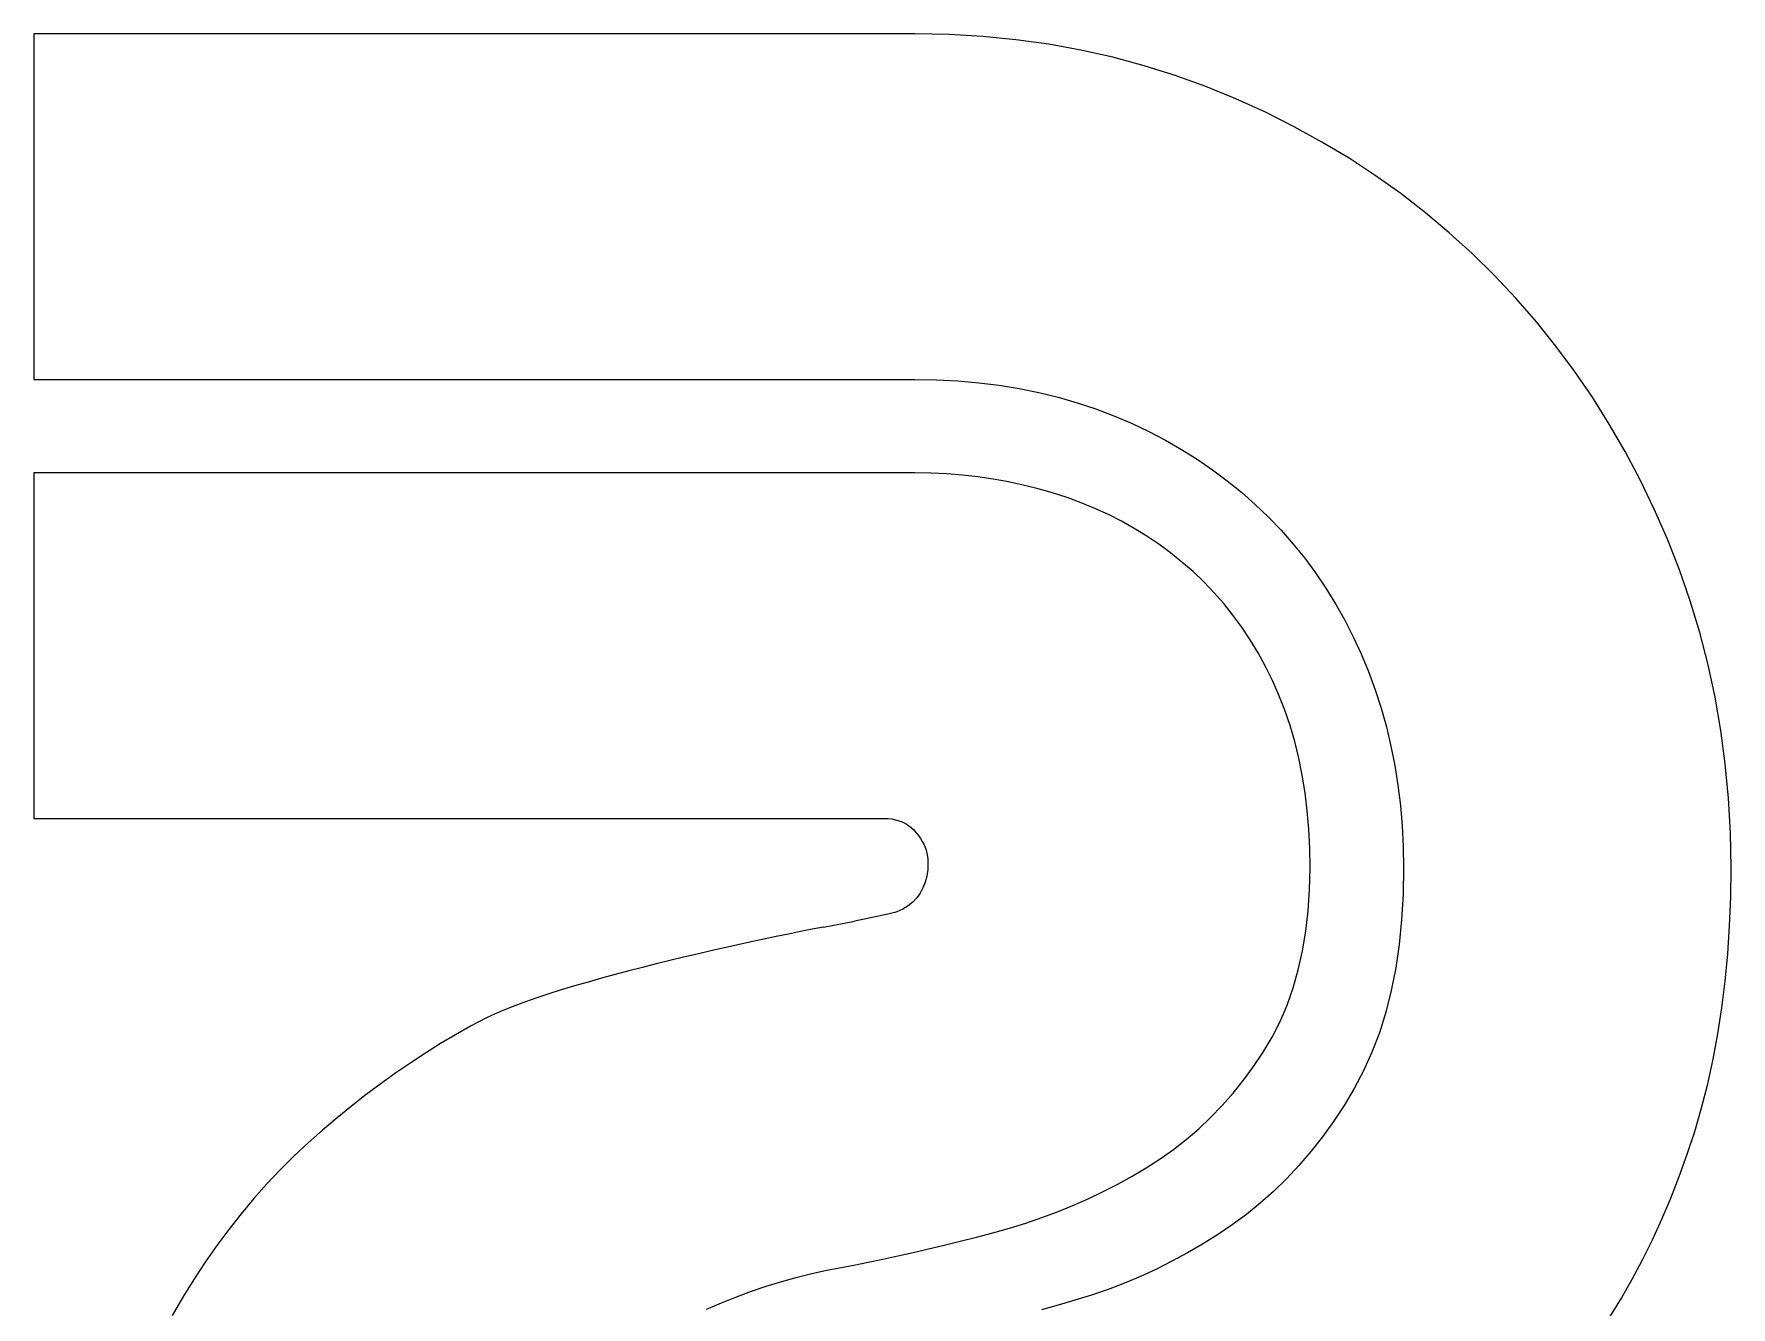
# Model space of a CAD drawing. Extents: x -28 to 1088, y -1245 to 28.
# Drawn here: x 109 to 173.1, y -1005.2 to -957.1 of the extents above; entities that cross this region are included whole.
import ezdxf

# ---------------------------------------------------------------- set-up
doc = ezdxf.new("R2010")
doc.units = 0
doc.header["$MEASUREMENT"] = 0
doc.layers.get('0').update_dxf_attribs({"linetype": 'CONTINUOUS'})

msp = doc.modelspace()

# ---------------------------------------------------------------- linework, layer by layer
at = {"color": 7, "ltscale": 0.326155}
for p, q in [((109.014526, -957.133063), (109.014526, -970.17927)), ((109.014526, -973.710568), (109.014526, -986.756775))]:
    msp.add_line(p, q, dxfattribs=at)
at = {"color": 7}
for p, q in [((142.267622, -957.133063), (109.014526, -957.133063)), ((109.014526, -970.17927), (142.267622, -970.17927)), ((142.267622, -973.710568), (109.014526, -973.710568)), ((109.014526, -986.756775), (141.090523, -986.756775))]:
    msp.add_line(p, q, dxfattribs=at)
at = {"color": 7, "ltscale": 0.032168}
msp.add_line((143.554104, -957.157591), (142.267622, -957.133063), dxfattribs=at)
at = {"color": 7, "ltscale": 0.031798}
msp.add_line((144.8239, -957.231157), (143.554104, -957.157591), dxfattribs=at)
at = {"color": 7, "ltscale": 0.031478}
msp.add_line((146.077019, -957.353771), (144.8239, -957.231157), dxfattribs=at)
at = {"color": 7, "ltscale": 0.031208}
msp.add_line((147.313462, -957.525432), (146.077019, -957.353771), dxfattribs=at)
at = {"color": 7, "ltscale": 0.03099}
msp.add_line((148.533239, -957.746141), (147.313462, -957.525432), dxfattribs=at)
at = {"color": 7, "ltscale": 0.030824}
msp.add_line((149.73633, -958.015897), (148.533239, -957.746141), dxfattribs=at)
at = {"color": 7, "ltscale": 0.030713}
msp.add_line((150.922753, -958.334691), (149.73633, -958.015897), dxfattribs=at)
at = {"color": 7, "ltscale": 0.030655}
msp.add_line((152.092491, -958.702541), (150.922753, -958.334691), dxfattribs=at)
at = {"color": 7, "ltscale": 0.030653}
msp.add_line((153.245563, -959.11942), (152.092491, -958.702541), dxfattribs=at)
at = {"color": 7, "ltscale": 0.030705}
msp.add_line((154.381958, -959.585356), (153.245563, -959.11942), dxfattribs=at)
at = {"color": 7, "ltscale": 0.030584}
msp.add_line((155.494806, -960.093469), (154.381958, -959.585356), dxfattribs=at)
at = {"color": 7, "ltscale": 0.03028}
msp.add_line((156.577245, -960.636907), (155.494806, -960.093469), dxfattribs=at)
at = {"color": 7, "ltscale": 0.030018}
msp.add_line((157.629277, -961.215641), (156.577245, -960.636907), dxfattribs=at)
at = {"color": 7, "ltscale": 0.029799}
msp.add_line((158.650911, -961.829701), (157.629277, -961.215641), dxfattribs=at)
at = {"color": 7, "ltscale": 0.029625}
msp.add_line((159.642126, -962.479067), (158.650911, -961.829701), dxfattribs=at)
at = {"color": 7, "ltscale": 0.029495}
msp.add_line((160.602925, -963.163739), (159.642126, -962.479067), dxfattribs=at)
at = {"color": 7, "ltscale": 0.029412}
msp.add_line((161.533334, -963.883746), (160.602925, -963.163739), dxfattribs=at)
at = {"color": 7, "ltscale": 0.029373}
msp.add_line((162.433325, -964.639049), (161.533334, -963.883746), dxfattribs=at)
at = {"color": 7, "ltscale": 0.029382}
msp.add_line((163.302919, -965.429668), (162.433325, -964.639049), dxfattribs=at)
at = {"color": 7, "ltscale": 0.029436}
msp.add_line((164.142075, -966.255602), (163.302919, -965.429668), dxfattribs=at)
at = {"color": 7, "ltscale": 0.029458}
msp.add_line((164.948889, -967.114389), (164.142075, -966.255602), dxfattribs=at)
at = {"color": 7, "ltscale": 0.029447}
msp.add_line((165.72135, -968.003593), (164.948889, -967.114389), dxfattribs=at)
at = {"color": 7, "ltscale": 0.02948}
msp.add_line((166.459495, -968.923206), (165.72135, -968.003593), dxfattribs=at)
at = {"color": 7, "ltscale": 0.029558}
msp.add_line((167.163297, -969.873226), (166.459495, -968.923206), dxfattribs=at)
at = {"color": 7, "ltscale": 0.020418}
msp.add_line((142.267622, -970.17927), (143.084242, -970.193002), dxfattribs=at)
at = {"color": 7, "ltscale": 0.020074}
msp.add_line((143.084242, -970.193002), (143.886139, -970.234197), dxfattribs=at)
at = {"color": 7, "ltscale": 0.019754}
msp.add_line((143.886139, -970.234197), (144.673322, -970.302865), dxfattribs=at)
at = {"color": 7, "ltscale": 0.019461}
msp.add_line((144.673322, -970.302865), (145.445802, -970.398997), dxfattribs=at)
at = {"color": 7, "ltscale": 0.019194}
msp.add_line((145.445802, -970.398997), (146.203549, -970.522592), dxfattribs=at)
at = {"color": 7, "ltscale": 0.02968}
msp.add_line((167.832784, -970.853655), (167.163297, -969.873226), dxfattribs=at)
at = {"color": 7, "ltscale": 0.018956}
msp.add_line((146.203549, -970.522592), (146.946603, -970.673651), dxfattribs=at)
at = {"color": 7, "ltscale": 0.018747}
msp.add_line((146.946603, -970.673651), (147.674933, -970.852173), dxfattribs=at)
at = {"color": 7, "ltscale": 0.018569}
msp.add_line((147.674933, -970.852173), (148.388551, -971.058168), dxfattribs=at)
at = {"color": 7, "ltscale": 0.029845}
msp.add_line((168.467928, -971.864482), (167.832784, -970.853655), dxfattribs=at)
at = {"color": 7, "ltscale": 0.018422}
msp.add_line((148.388551, -971.058168), (149.087455, -971.291627), dxfattribs=at)
at = {"color": 7, "ltscale": 0.018306}
msp.add_line((149.087455, -971.291627), (149.771645, -971.552559), dxfattribs=at)
at = {"color": 7, "ltscale": 0.01815}
msp.add_line((149.771645, -971.552559), (150.43916, -971.838), dxfattribs=at)
at = {"color": 7, "ltscale": 0.017946}
msp.add_line((150.43916, -971.838), (151.088025, -972.145025), dxfattribs=at)
at = {"color": 7, "ltscale": 0.017769}
msp.add_line((151.088025, -972.145025), (151.71827, -972.473634), dxfattribs=at)
at = {"color": 7, "ltscale": 0.030054}
msp.add_line((169.068746, -972.905727), (168.467928, -971.864482), dxfattribs=at)
at = {"color": 7, "ltscale": 0.017619}
msp.add_line((151.71827, -972.473634), (152.329886, -972.823817), dxfattribs=at)
at = {"color": 7, "ltscale": 0.017497}
msp.add_line((152.329886, -972.823817), (152.922843, -973.195585), dxfattribs=at)
at = {"color": 7, "ltscale": 0.030304}
msp.add_line((169.635221, -973.97738), (169.068746, -972.905727), dxfattribs=at)
at = {"color": 7, "ltscale": 0.017403}
msp.add_line((152.922843, -973.195585), (153.49717, -973.588936), dxfattribs=at)
at = {"color": 7, "ltscale": 0.017338}
msp.add_line((153.49717, -973.588936), (154.052858, -974.003861), dxfattribs=at)
at = {"color": 7, "ltscale": 0.01512}
msp.add_line((142.872357, -973.719893), (142.267622, -973.710568), dxfattribs=at)
at = {"color": 7, "ltscale": 0.014963}
msp.add_line((143.470232, -973.747847), (142.872357, -973.719893), dxfattribs=at)
at = {"color": 7, "ltscale": 0.014821}
msp.add_line((144.061235, -973.79444), (143.470232, -973.747847), dxfattribs=at)
at = {"color": 7, "ltscale": 0.014694}
msp.add_line((144.645368, -973.859664), (144.061235, -973.79444), dxfattribs=at)
at = {"color": 7, "ltscale": 0.014583}
msp.add_line((145.22264, -973.943536), (144.645368, -973.859664), dxfattribs=at)
at = {"color": 7, "ltscale": 0.014488}
msp.add_line((145.793041, -974.046038), (145.22264, -973.943536), dxfattribs=at)
at = {"color": 7, "ltscale": 0.01441}
msp.add_line((146.356581, -974.167189), (145.793041, -974.046038), dxfattribs=at)
at = {"color": 7, "ltscale": 0.014349}
msp.add_line((146.91325, -974.30696), (146.356581, -974.167189), dxfattribs=at)
at = {"color": 7, "ltscale": 0.017302}
msp.add_line((154.052858, -974.003861), (154.589906, -974.440371), dxfattribs=at)
at = {"color": 7, "ltscale": 0.030595}
msp.add_line((170.167362, -975.07944), (169.635221, -973.97738), dxfattribs=at)
at = {"color": 7, "ltscale": 0.014304}
msp.add_line((147.463049, -974.46539), (146.91325, -974.30696), dxfattribs=at)
at = {"color": 7, "ltscale": 0.014277}
msp.add_line((148.005996, -974.64244), (147.463049, -974.46539), dxfattribs=at)
at = {"color": 7, "ltscale": 0.014198}
msp.add_line((148.539118, -974.838139), (148.005996, -974.64244), dxfattribs=at)
at = {"color": 7, "ltscale": 0.01407}
msp.add_line((149.0595, -975.052468), (148.539118, -974.838139), dxfattribs=at)
at = {"color": 7, "ltscale": 0.017295}
msp.add_line((154.589906, -974.440371), (155.108325, -974.898455), dxfattribs=at)
at = {"color": 7, "ltscale": 0.017318}
msp.add_line((155.108325, -974.898455), (155.608095, -975.378132), dxfattribs=at)
at = {"color": 7, "ltscale": 0.013963}
msp.add_line((149.567122, -975.285436), (149.0595, -975.052468), dxfattribs=at)
at = {"color": 7, "ltscale": 0.013879}
msp.add_line((150.061994, -975.537043), (149.567122, -975.285436), dxfattribs=at)
at = {"color": 7, "ltscale": 0.013817}
msp.add_line((150.544115, -975.80728), (150.061994, -975.537043), dxfattribs=at)
at = {"color": 7, "ltscale": 0.017309}
msp.add_line((155.608095, -975.378132), (156.087281, -975.877902), dxfattribs=at)
at = {"color": 7, "ltscale": 0.030926}
msp.add_line((170.665179, -976.211909), (170.167362, -975.07944), dxfattribs=at)
at = {"color": 7, "ltscale": 0.013779}
msp.add_line((151.013487, -976.096156), (150.544115, -975.80728), dxfattribs=at)
at = {"color": 7, "ltscale": 0.013763}
msp.add_line((151.470108, -976.403682), (151.013487, -976.096156), dxfattribs=at)
at = {"color": 7, "ltscale": 0.017271}
msp.add_line((156.087281, -975.877902), (156.543893, -976.39632), dxfattribs=at)
at = {"color": 7, "ltscale": 0.01377}
msp.add_line((151.91396, -976.729837), (151.470108, -976.403682), dxfattribs=at)
at = {"color": 7, "ltscale": 0.013801}
msp.add_line((152.34508, -977.074622), (151.91396, -976.729837), dxfattribs=at)
at = {"color": 7, "ltscale": 0.017263}
msp.add_line((156.543893, -976.39632), (156.977948, -976.933369), dxfattribs=at)
at = {"color": 7, "ltscale": 0.031096}
msp.add_line((171.121809, -977.368907), (170.665179, -976.211909), dxfattribs=at)
at = {"color": 7, "ltscale": 0.013854}
msp.add_line((152.763441, -977.438056), (152.34508, -977.074622), dxfattribs=at)
at = {"color": 7, "ltscale": 0.013886}
msp.add_line((153.166608, -977.82012), (152.763441, -977.438056), dxfattribs=at)
at = {"color": 7, "ltscale": 0.017287}
msp.add_line((156.977948, -976.933369), (157.389448, -977.489066), dxfattribs=at)
at = {"color": 7, "ltscale": 0.031115}
msp.add_line((171.530345, -978.544534), (171.121809, -977.368907), dxfattribs=at)
at = {"color": 7, "ltscale": 0.013901}
msp.add_line((153.552097, -978.220823), (153.166608, -977.82012), dxfattribs=at)
at = {"color": 7, "ltscale": 0.017341}
msp.add_line((157.389448, -977.489066), (157.778383, -978.063394), dxfattribs=at)
at = {"color": 7, "ltscale": 0.017425}
msp.add_line((157.778383, -978.063394), (158.144751, -978.656351), dxfattribs=at)
at = {"color": 7, "ltscale": 0.013945}
msp.add_line((153.919948, -978.640165), (153.552097, -978.220823), dxfattribs=at)
at = {"color": 7, "ltscale": 0.014019}
msp.add_line((154.270131, -979.078147), (153.919948, -978.640165), dxfattribs=at)
at = {"color": 7, "ltscale": 0.01754}
msp.add_line((158.144751, -978.656351), (158.488555, -979.267956), dxfattribs=at)
at = {"color": 7, "ltscale": 0.031187}
msp.add_line((171.890844, -979.73879), (171.530345, -978.544534), dxfattribs=at)
at = {"color": 7, "ltscale": 0.014122}
msp.add_line((154.602666, -979.534768), (154.270131, -979.078147), dxfattribs=at)
at = {"color": 7, "ltscale": 0.017685}
msp.add_line((158.488555, -979.267956), (158.809812, -979.898202), dxfattribs=at)
at = {"color": 7, "ltscale": 0.014252}
msp.add_line((154.917534, -980.010019), (154.602666, -979.534768), dxfattribs=at)
at = {"color": 7, "ltscale": 0.014411}
msp.add_line((155.214753, -980.503919), (154.917534, -980.010019), dxfattribs=at)
at = {"color": 7, "ltscale": 0.017858}
msp.add_line((158.809812, -979.898202), (159.108504, -980.547067), dxfattribs=at)
at = {"color": 7, "ltscale": 0.031313}
msp.add_line((172.203268, -980.951706), (171.890844, -979.73879), dxfattribs=at)
at = {"color": 7, "ltscale": 0.014595}
msp.add_line((155.494315, -981.016438), (155.214753, -980.503919), dxfattribs=at)
at = {"color": 7, "ltscale": 0.01806}
msp.add_line((159.108504, -980.547067), (159.38464, -981.214591), dxfattribs=at)
at = {"color": 7, "ltscale": 0.014806}
msp.add_line((155.756218, -981.547607), (155.494315, -981.016438), dxfattribs=at)
at = {"color": 7, "ltscale": 0.018202}
msp.add_line((159.38464, -981.214591), (159.636237, -981.8978), dxfattribs=at)
at = {"color": 7, "ltscale": 0.03149}
msp.add_line((172.467616, -982.183241), (172.203268, -980.951706), dxfattribs=at)
at = {"color": 7, "ltscale": 0.01504}
msp.add_line((156.000464, -982.097416), (155.756218, -981.547607), dxfattribs=at)
at = {"color": 7, "ltscale": 0.018286}
msp.add_line((159.636237, -981.8978), (159.861363, -982.59375), dxfattribs=at)
at = {"color": 7, "ltscale": 0.015271}
msp.add_line((156.224108, -982.665854), (156.000464, -982.097416), dxfattribs=at)
at = {"color": 7, "ltscale": 0.031719}
msp.add_line((172.683917, -983.433426), (172.467616, -982.183241), dxfattribs=at)
at = {"color": 7, "ltscale": 0.015506}
msp.add_line((156.424224, -983.252931), (156.224108, -982.665854), dxfattribs=at)
at = {"color": 7, "ltscale": 0.018401}
msp.add_line((159.861363, -982.59375), (160.059997, -983.302469), dxfattribs=at)
at = {"color": 7, "ltscale": 0.015773}
msp.add_line((156.600792, -983.858648), (156.424224, -983.252931), dxfattribs=at)
at = {"color": 7, "ltscale": 0.016071}
msp.add_line((156.753814, -984.483004), (156.600792, -983.858648), dxfattribs=at)
at = {"color": 7, "ltscale": 0.018543}
msp.add_line((160.059997, -983.302469), (160.232148, -984.023939), dxfattribs=at)
at = {"color": 7, "ltscale": 0.031998}
msp.add_line((172.852133, -984.70224), (172.683917, -983.433426), dxfattribs=at)
at = {"color": 7, "ltscale": 0.016398}
msp.add_line((156.883299, -985.126), (156.753814, -984.483004), dxfattribs=at)
at = {"color": 7, "ltscale": 0.018713}
msp.add_line((160.232148, -984.023939), (160.377818, -984.758158), dxfattribs=at)
at = {"color": 7, "ltscale": 0.016751}
msp.add_line((156.989236, -985.787625), (156.883299, -985.126), dxfattribs=at)
at = {"color": 7, "ltscale": 0.01891}
msp.add_line((160.377818, -984.758158), (160.496987, -985.505119), dxfattribs=at)
at = {"color": 7, "ltscale": 0.032326}
msp.add_line((172.972293, -985.989694), (172.852133, -984.70224), dxfattribs=at)
at = {"color": 7, "ltscale": 0.017131}
msp.add_line((157.071626, -986.467889), (156.989236, -985.787625), dxfattribs=at)
at = {"color": 7, "ltscale": 0.019134}
msp.add_line((160.496987, -985.505119), (160.589693, -986.264848), dxfattribs=at)
at = {"color": 7, "ltscale": 0.019382}
msp.add_line((160.589693, -986.264848), (160.655908, -987.037309), dxfattribs=at)
at = {"color": 7, "ltscale": 0.032702}
msp.add_line((173.044406, -987.295787), (172.972293, -985.989694), dxfattribs=at)
at = {"color": 7, "ltscale": 0.00384}
msp.add_line((141.090523, -986.756775), (141.244035, -986.762164), dxfattribs=at)
at = {"color": 7, "ltscale": 0.003689}
msp.add_line((141.244035, -986.762164), (141.390687, -986.778359), dxfattribs=at)
at = {"color": 7, "ltscale": 0.003559}
msp.add_line((141.390687, -986.778359), (141.530458, -986.805322), dxfattribs=at)
at = {"color": 7, "ltscale": 0.003455}
msp.add_line((141.530458, -986.805322), (141.663378, -986.843092), dxfattribs=at)
at = {"color": 7, "ltscale": 0.003377}
msp.add_line((141.663378, -986.843092), (141.789427, -986.891649), dxfattribs=at)
at = {"color": 7, "ltscale": 0.003328}
msp.add_line((141.789427, -986.891649), (141.908605, -986.950992), dxfattribs=at)
at = {"color": 7, "ltscale": 0.00331}
msp.add_line((141.908605, -986.950992), (142.020922, -987.021123), dxfattribs=at)
at = {"color": 7, "ltscale": 0.003323}
msp.add_line((142.020922, -987.021123), (142.126379, -987.102051), dxfattribs=at)
at = {"color": 7, "ltscale": 0.017534}
msp.add_line((157.130489, -987.166793), (157.071626, -986.467889), dxfattribs=at)
at = {"color": 7, "ltscale": 0.019656}
msp.add_line((160.655908, -987.037309), (160.695631, -987.822539), dxfattribs=at)
at = {"color": 7, "ltscale": 0.003366}
msp.add_line((142.126379, -987.102051), (142.224955, -987.193776), dxfattribs=at)
at = {"color": 7, "ltscale": 0.003439}
msp.add_line((142.224955, -987.193776), (142.31667, -987.296278), dxfattribs=at)
at = {"color": 7, "ltscale": 0.003426}
msp.add_line((142.31667, -987.296278), (142.400542, -987.404669), dxfattribs=at)
at = {"color": 7, "ltscale": 0.003316}
msp.add_line((142.400542, -987.404669), (142.475581, -987.514042), dxfattribs=at)
at = {"color": 7, "ltscale": 0.003217}
msp.add_line((142.475581, -987.514042), (142.541785, -987.624396), dxfattribs=at)
at = {"color": 7, "ltscale": 0.003131}
msp.add_line((142.541785, -987.624396), (142.599176, -987.735732), dxfattribs=at)
at = {"color": 7, "ltscale": 0.01796}
msp.add_line((157.165805, -987.884337), (157.130489, -987.166793), dxfattribs=at)
at = {"color": 7, "ltscale": 0.033124}
msp.add_line((173.068434, -988.62051), (173.044406, -987.295787), dxfattribs=at)
at = {"color": 7, "ltscale": 0.003059}
msp.add_line((142.599176, -987.735732), (142.647732, -987.848049), dxfattribs=at)
at = {"color": 7, "ltscale": 0.003001}
msp.add_line((142.647732, -987.848049), (142.687465, -987.961338), dxfattribs=at)
at = {"color": 7, "ltscale": 0.00296}
msp.add_line((142.687465, -987.961338), (142.718354, -988.075619), dxfattribs=at)
at = {"color": 7, "ltscale": 0.002934}
msp.add_line((142.718354, -988.075619), (142.740429, -988.190871), dxfattribs=at)
at = {"color": 7, "ltscale": 0.002925}
msp.add_line((142.740429, -988.190871), (142.75366, -988.307105), dxfattribs=at)
at = {"color": 7, "ltscale": 0.002933}
msp.add_line((142.75366, -988.307105), (142.758087, -988.42433), dxfattribs=at)
at = {"color": 7, "ltscale": 0.018407}
msp.add_line((157.177564, -988.62051), (157.165805, -987.884337), dxfattribs=at)
at = {"color": 7, "ltscale": 0.019952}
msp.add_line((160.695631, -987.822539), (160.708862, -988.62051), dxfattribs=at)
at = {"color": 7, "ltscale": 0.005948}
msp.add_line((142.711002, -988.938332), (142.652149, -989.168846), dxfattribs=at)
at = {"color": 7, "ltscale": 0.006267}
msp.add_line((142.746318, -988.69016), (142.711002, -988.938332), dxfattribs=at)
at = {"color": 7, "ltscale": 0.006652}
msp.add_line((142.758087, -988.42433), (142.746318, -988.69016), dxfattribs=at)
at = {"color": 7, "ltscale": 0.020727}
msp.add_line((157.159916, -989.449389), (157.177564, -988.62051), dxfattribs=at)
at = {"color": 7, "ltscale": 0.025042}
msp.add_line((160.708862, -988.62051), (160.690232, -989.622032), dxfattribs=at)
at = {"color": 7, "ltscale": 0.027652}
msp.add_line((173.054693, -989.726497), (173.068434, -988.62051), dxfattribs=at)
at = {"color": 7, "ltscale": 0.005494}
msp.add_line((142.463812, -989.576901), (142.334327, -989.754451), dxfattribs=at)
at = {"color": 7, "ltscale": 0.005552}
msp.add_line((142.569749, -989.381712), (142.463812, -989.576901), dxfattribs=at)
at = {"color": 7, "ltscale": 0.005706}
msp.add_line((142.652149, -989.168846), (142.569749, -989.381712), dxfattribs=at)
at = {"color": 7, "ltscale": 0.02003}
msp.add_line((157.106942, -990.248841), (157.159916, -989.449389), dxfattribs=at)
at = {"color": 7, "ltscale": 0.024146}
msp.add_line((160.690232, -989.622032), (160.634324, -990.586265), dxfattribs=at)
at = {"color": 7, "ltscale": 0.006197}
msp.add_line((141.804631, -990.181155), (141.580987, -990.288064), dxfattribs=at)
at = {"color": 7, "ltscale": 0.005893}
msp.add_line((142.004737, -990.056568), (141.804631, -990.181155), dxfattribs=at)
at = {"color": 7, "ltscale": 0.005668}
msp.add_line((142.181306, -989.914343), (142.004737, -990.056568), dxfattribs=at)
at = {"color": 7, "ltscale": 0.005533}
msp.add_line((142.334327, -989.754451), (142.181306, -989.914343), dxfattribs=at)
at = {"color": 7, "ltscale": 0.019376}
msp.add_line((157.018662, -991.018848), (157.106942, -990.248841), dxfattribs=at)
at = {"color": 7, "ltscale": 0.027056}
msp.add_line((173.013498, -990.807965), (173.054693, -989.726497), dxfattribs=at)
at = {"color": 7, "ltscale": 0.01091}
msp.add_line((138.8094, -990.858975), (138.381233, -990.943329), dxfattribs=at)
at = {"color": 7, "ltscale": 0.029807}
msp.add_line((138.8094, -990.858975), (139.980119, -990.633359), dxfattribs=at)
at = {"color": 7, "ltscale": 0.008248}
msp.add_line((140.30382, -990.569598), (139.980119, -990.633359), dxfattribs=at)
at = {"color": 7, "ltscale": 0.007354}
msp.add_line((140.592216, -990.511717), (140.30382, -990.569598), dxfattribs=at)
at = {"color": 7, "ltscale": 0.006459}
msp.add_line((140.845295, -990.459735), (140.592216, -990.511717), dxfattribs=at)
at = {"color": 7, "ltscale": 0.005565}
msp.add_line((141.063059, -990.413632), (140.845295, -990.459735), dxfattribs=at)
at = {"color": 7, "ltscale": 0.004671}
msp.add_line((141.245517, -990.373418), (141.063059, -990.413632), dxfattribs=at)
at = {"color": 7, "ltscale": 0.003777}
msp.add_line((141.39265, -990.339074), (141.245517, -990.373418), dxfattribs=at)
at = {"color": 7, "ltscale": 0.002884}
msp.add_line((141.504467, -990.310629), (141.39265, -990.339074), dxfattribs=at)
at = {"color": 7, "ltscale": 0.001994}
msp.add_line((141.580987, -990.288064), (141.504467, -990.310629), dxfattribs=at)
at = {"color": 7, "ltscale": 0.023291}
msp.add_line((160.634324, -990.586265), (160.541127, -991.513239), dxfattribs=at)
at = {"color": 7, "ltscale": 0.026479}
msp.add_line((172.944839, -991.864904), (173.013498, -990.807965), dxfattribs=at)
at = {"color": 7, "ltscale": 0.012899}
msp.add_line((135.585617, -991.531869), (135.081912, -991.643695), dxfattribs=at)
at = {"color": 7, "ltscale": 0.012614}
msp.add_line((136.078526, -991.423978), (135.585617, -991.531869), dxfattribs=at)
at = {"color": 7, "ltscale": 0.01233}
msp.add_line((136.560647, -991.319984), (136.078526, -991.423978), dxfattribs=at)
at = {"color": 7, "ltscale": 0.012046}
msp.add_line((137.031982, -991.219936), (136.560647, -991.319984), dxfattribs=at)
at = {"color": 7, "ltscale": 0.011761}
msp.add_line((137.492519, -991.123823), (137.031982, -991.219936), dxfattribs=at)
at = {"color": 7, "ltscale": 0.011477}
msp.add_line((137.94226, -991.031608), (137.492519, -991.123823), dxfattribs=at)
at = {"color": 7, "ltscale": 0.011194}
msp.add_line((138.381233, -990.943329), (137.94226, -991.031608), dxfattribs=at)
at = {"color": 7, "ltscale": 0.018771}
msp.add_line((156.895058, -991.759457), (157.018662, -991.018848), dxfattribs=at)
at = {"color": 7, "ltscale": 0.02248}
msp.add_line((160.541127, -991.513239), (160.41068, -992.402934), dxfattribs=at)
at = {"color": 7, "ltscale": 0.013302}
msp.add_line((133.012182, -992.125817), (132.495727, -992.253838), dxfattribs=at)
at = {"color": 7, "ltscale": 0.013308}
msp.add_line((133.529619, -992.000759), (133.012182, -992.125817), dxfattribs=at)
at = {"color": 7, "ltscale": 0.013315}
msp.add_line((134.048038, -991.878626), (133.529619, -992.000759), dxfattribs=at)
at = {"color": 7, "ltscale": 0.013322}
msp.add_line((134.567429, -991.759457), (134.048038, -991.878626), dxfattribs=at)
at = {"color": 7, "ltscale": 0.013184}
msp.add_line((135.081912, -991.643695), (134.567429, -991.759457), dxfattribs=at)
at = {"color": 7, "ltscale": 0.018217}
msp.add_line((156.736156, -992.470621), (156.895058, -991.759457), dxfattribs=at)
at = {"color": 7, "ltscale": 0.025922}
msp.add_line((172.848698, -992.897315), (172.944839, -991.864904), dxfattribs=at)
at = {"color": 7, "ltscale": 0.013277}
msp.add_line((130.439719, -992.795304), (129.928181, -992.93802), dxfattribs=at)
at = {"color": 7, "ltscale": 0.013281}
msp.add_line((130.952258, -992.655523), (130.439719, -992.795304), dxfattribs=at)
at = {"color": 7, "ltscale": 0.013286}
msp.add_line((131.465769, -992.518668), (130.952258, -992.655523), dxfattribs=at)
at = {"color": 7, "ltscale": 0.01329}
msp.add_line((131.980252, -992.384776), (131.465769, -992.518668), dxfattribs=at)
at = {"color": 7, "ltscale": 0.013296}
msp.add_line((132.495727, -992.253838), (131.980252, -992.384776), dxfattribs=at)
at = {"color": 7, "ltscale": 0.017721}
msp.add_line((156.54193, -993.152348), (156.736156, -992.470621), dxfattribs=at)
at = {"color": 7, "ltscale": 0.021719}
msp.add_line((160.41068, -992.402934), (160.242926, -993.255351), dxfattribs=at)
at = {"color": 7, "ltscale": 0.011884}
msp.add_line((128.444537, -993.379918), (127.993315, -993.529523), dxfattribs=at)
at = {"color": 7, "ltscale": 0.012437}
msp.add_line((128.919297, -993.231322), (128.444537, -993.379918), dxfattribs=at)
at = {"color": 7, "ltscale": 0.012993}
msp.add_line((129.417605, -993.08368), (128.919297, -993.231322), dxfattribs=at)
at = {"color": 7, "ltscale": 0.013274}
msp.add_line((129.928181, -992.93802), (129.417605, -993.08368), dxfattribs=at)
at = {"color": 7, "ltscale": 0.017288}
msp.add_line((156.312397, -993.804668), (156.54193, -993.152348), dxfattribs=at)
at = {"color": 7, "ltscale": 0.021013}
msp.add_line((160.242926, -993.255351), (160.037931, -994.070488), dxfattribs=at)
at = {"color": 7, "ltscale": 0.025386}
msp.add_line((172.725103, -993.905207), (172.848698, -992.897315), dxfattribs=at)
at = {"color": 7, "ltscale": 0.009716}
msp.add_line((126.7809, -993.984172), (126.423855, -994.137684), dxfattribs=at)
at = {"color": 7, "ltscale": 0.010251}
msp.add_line((127.161501, -993.831641), (126.7809, -993.984172), dxfattribs=at)
at = {"color": 7, "ltscale": 0.010791}
msp.add_line((127.565639, -993.680082), (127.161501, -993.831641), dxfattribs=at)
at = {"color": 7, "ltscale": 0.011335}
msp.add_line((127.993315, -993.529523), (127.565639, -993.680082), dxfattribs=at)
at = {"color": 7, "ltscale": 0.016921}
msp.add_line((156.047549, -994.427542), (156.312397, -993.804668), dxfattribs=at)
at = {"color": 7, "ltscale": 0.020368}
msp.add_line((160.037931, -994.070488), (159.795639, -994.848367), dxfattribs=at)
at = {"color": 7, "ltscale": 0.024873}
msp.add_line((172.574053, -994.88858), (172.725103, -993.905207), dxfattribs=at)
at = {"color": 7, "ltscale": 0.016319}
msp.add_line((125.493937, -994.604111), (124.925989, -994.925859), dxfattribs=at)
at = {"color": 7, "ltscale": 0.008159}
msp.add_line((125.780369, -994.447664), (125.493937, -994.604111), dxfattribs=at)
at = {"color": 7, "ltscale": 0.008669}
msp.add_line((126.090339, -994.292188), (125.780369, -994.447664), dxfattribs=at)
at = {"color": 7, "ltscale": 0.009189}
msp.add_line((126.423855, -994.137684), (126.090339, -994.292188), dxfattribs=at)
at = {"color": 7, "ltscale": 0.016626}
msp.add_line((155.747385, -995.021009), (156.047549, -994.427542), dxfattribs=at)
at = {"color": 7, "ltscale": 0.016636}
msp.add_line((124.359996, -995.263283), (123.795965, -995.61641), dxfattribs=at)
at = {"color": 7, "ltscale": 0.016474}
msp.add_line((124.925989, -994.925859), (124.359996, -995.263283), dxfattribs=at)
at = {"color": 7, "ltscale": 0.016406}
msp.add_line((155.411915, -995.585021), (155.747385, -995.021009), dxfattribs=at)
at = {"color": 7, "ltscale": 0.01979}
msp.add_line((159.795639, -994.848367), (159.516077, -995.588957), dxfattribs=at)
at = {"color": 7, "ltscale": 0.024383}
msp.add_line((172.395522, -995.847415), (172.574053, -994.88858), dxfattribs=at)
at = {"color": 7, "ltscale": 0.016985}
msp.add_line((123.233897, -995.985252), (122.673802, -996.36977), dxfattribs=at)
at = {"color": 7, "ltscale": 0.016807}
msp.add_line((123.795965, -995.61641), (123.233897, -995.985252), dxfattribs=at)
at = {"color": 7, "ltscale": 0.016211}
msp.add_line((155.049963, -996.123051), (155.411915, -995.585021), dxfattribs=at)
at = {"color": 7, "ltscale": 0.019285}
msp.add_line((159.516077, -995.588957), (159.199247, -996.292277), dxfattribs=at)
at = {"color": 7, "ltscale": 0.023919}
msp.add_line((172.189517, -996.781741), (172.395522, -995.847415), dxfattribs=at)
at = {"color": 7, "ltscale": 0.01717}
msp.add_line((122.673802, -996.36977), (122.115651, -996.769982), dxfattribs=at)
at = {"color": 7, "ltscale": 0.015827}
msp.add_line((154.273076, -997.131443), (154.670353, -996.638525), dxfattribs=at)
at = {"color": 7, "ltscale": 0.016004}
msp.add_line((154.670353, -996.638525), (155.049963, -996.123051), dxfattribs=at)
at = {"color": 7, "ltscale": 0.018858}
msp.add_line((159.199247, -996.292277), (158.845128, -996.95831), dxfattribs=at)
at = {"color": 7, "ltscale": 0.017561}
msp.add_line((121.559482, -997.18588), (121.005266, -997.617481), dxfattribs=at)
at = {"color": 7, "ltscale": 0.017362}
msp.add_line((122.115651, -996.769982), (121.559482, -997.18588), dxfattribs=at)
at = {"color": 7, "ltscale": 0.01568}
msp.add_line((153.85815, -997.601806), (154.273076, -997.131443), dxfattribs=at)
at = {"color": 7, "ltscale": 0.018503}
msp.add_line((158.845128, -996.95831), (158.463555, -997.592481), dxfattribs=at)
at = {"color": 7, "ltscale": 0.023482}
msp.add_line((171.956068, -997.691558), (172.189517, -996.781741), dxfattribs=at)
at = {"color": 7, "ltscale": 0.017767}
msp.add_line((121.005266, -997.617481), (120.452994, -998.064788), dxfattribs=at)
at = {"color": 7, "ltscale": 0.015565}
msp.add_line((153.425567, -998.049584), (153.85815, -997.601806), dxfattribs=at)
at = {"color": 7, "ltscale": 0.018177}
msp.add_line((158.463555, -997.592481), (158.064324, -998.200142), dxfattribs=at)
at = {"color": 7, "ltscale": 0.023073}
msp.add_line((171.695145, -998.576826), (171.956068, -997.691558), dxfattribs=at)
at = {"color": 7, "ltscale": 0.01812}
msp.add_line((119.902705, -998.527779), (119.359767, -999.007937), dxfattribs=at)
at = {"color": 7, "ltscale": 0.017979}
msp.add_line((120.452994, -998.064788), (119.902705, -998.527779), dxfattribs=at)
at = {"color": 7, "ltscale": 0.015433}
msp.add_line((152.507417, -998.877481), (152.975316, -998.474815), dxfattribs=at)
at = {"color": 7, "ltscale": 0.015483}
msp.add_line((152.975316, -998.474815), (153.425567, -998.049584), dxfattribs=at)
at = {"color": 7, "ltscale": 0.017881}
msp.add_line((158.064324, -998.200142), (157.647435, -998.78134), dxfattribs=at)
at = {"color": 7, "ltscale": 0.022691}
msp.add_line((171.411658, -999.439039), (171.695145, -998.576826), dxfattribs=at)
at = {"color": 7, "ltscale": 0.018199}
msp.add_line((119.359767, -999.007937), (118.82958, -999.506735), dxfattribs=at)
at = {"color": 7, "ltscale": 0.015416}
msp.add_line((152.02186, -999.257591), (152.507417, -998.877481), dxfattribs=at)
at = {"color": 7, "ltscale": 0.017617}
msp.add_line((157.647435, -998.78134), (157.212879, -999.336056), dxfattribs=at)
at = {"color": 7, "ltscale": 0.018294}
msp.add_line((118.82958, -999.506735), (118.312143, -1000.024172), dxfattribs=at)
at = {"color": 7, "ltscale": 0.015482}
msp.add_line((150.997792, -999.950106), (151.518655, -999.615126), dxfattribs=at)
at = {"color": 7, "ltscale": 0.015432}
msp.add_line((151.518655, -999.615126), (152.02186, -999.257591), dxfattribs=at)
at = {"color": 7, "ltscale": 0.017184}
msp.add_line((156.760675, -999.86429), (156.290823, -1000.366013), dxfattribs=at)
at = {"color": 7, "ltscale": 0.017384}
msp.add_line((157.212879, -999.336056), (156.760675, -999.86429), dxfattribs=at)
at = {"color": 7, "ltscale": 0.022324}
msp.add_line((171.110522, -1000.279696), (171.411658, -999.439039), dxfattribs=at)
at = {"color": 7, "ltscale": 0.018406}
msp.add_line((118.312143, -1000.024172), (117.807465, -1000.56023), dxfattribs=at)
at = {"color": 7, "ltscale": 0.015542}
msp.add_line((149.918787, -1000.566129), (150.463188, -1000.265965), dxfattribs=at)
at = {"color": 7, "ltscale": 0.015524}
msp.add_line((150.463188, -1000.265965), (150.997792, -999.950106), dxfattribs=at)
at = {"color": 7, "ltscale": 0.017021}
msp.add_line((156.290823, -1000.366013), (155.803312, -1000.841273), dxfattribs=at)
at = {"color": 7, "ltscale": 0.021973}
msp.add_line((170.791709, -1001.09876), (171.110522, -1000.279696), dxfattribs=at)
at = {"color": 7, "ltscale": 0.01868}
msp.add_line((117.315538, -1001.114946), (116.836361, -1001.688291), dxfattribs=at)
at = {"color": 7, "ltscale": 0.018535}
msp.add_line((117.807465, -1000.56023), (117.315538, -1001.114946), dxfattribs=at)
at = {"color": 7, "ltscale": 0.015679}
msp.add_line((148.226695, -1001.372433), (148.800531, -1001.119353), dxfattribs=at)
at = {"color": 7, "ltscale": 0.01562}
msp.add_line((148.800531, -1001.119353), (149.364572, -1000.850598), dxfattribs=at)
at = {"color": 7, "ltscale": 0.015574}
msp.add_line((149.364572, -1000.850598), (149.918787, -1000.566129), dxfattribs=at)
at = {"color": 7, "ltscale": 0.016893}
msp.add_line((155.803312, -1000.841273), (155.298135, -1001.290042), dxfattribs=at)
at = {"color": 7, "ltscale": 0.021639}
msp.add_line((170.455257, -1001.89624), (170.791709, -1001.09876), dxfattribs=at)
at = {"color": 7, "ltscale": 0.018842}
msp.add_line((116.836361, -1001.688291), (116.369935, -1002.280286), dxfattribs=at)
at = {"color": 7, "ltscale": 0.015838}
msp.add_line((147.049596, -1001.831508), (147.643053, -1001.609827), dxfattribs=at)
at = {"color": 7, "ltscale": 0.015752}
msp.add_line((147.643053, -1001.609827), (148.226695, -1001.372433), dxfattribs=at)
at = {"color": 7, "ltscale": 0.016748}
msp.add_line((154.775299, -1001.712339), (154.234815, -1002.108125), dxfattribs=at)
at = {"color": 7, "ltscale": 0.016802}
msp.add_line((155.298135, -1001.290042), (154.775299, -1001.712339), dxfattribs=at)
at = {"color": 7, "ltscale": 0.019018}
msp.add_line((116.369935, -1002.280286), (115.916258, -1002.890901), dxfattribs=at)
at = {"color": 7, "ltscale": 0.016099}
msp.add_line((144.587487, -1002.565727), (145.21038, -1002.402409), dxfattribs=at)
at = {"color": 7, "ltscale": 0.016172}
msp.add_line((145.21038, -1002.402409), (145.833264, -1002.227794), dxfattribs=at)
at = {"color": 7, "ltscale": 0.016048}
msp.add_line((145.833264, -1002.227794), (146.446333, -1002.037493), dxfattribs=at)
at = {"color": 7, "ltscale": 0.015937}
msp.add_line((146.446333, -1002.037493), (147.049596, -1001.831508), dxfattribs=at)
at = {"color": 7, "ltscale": 0.016687}
msp.add_line((154.234815, -1002.108125), (153.681091, -1002.480873), dxfattribs=at)
at = {"color": 7, "ltscale": 0.021322}
msp.add_line((170.101157, -1002.672155), (170.455257, -1001.89624), dxfattribs=at)
at = {"color": 7, "ltscale": 0.019209}
msp.add_line((115.916258, -1002.890901), (115.475341, -1003.520155), dxfattribs=at)
at = {"color": 7, "ltscale": 0.014981}
msp.add_line((142.194056, -1003.15036), (142.777708, -1003.014496), dxfattribs=at)
at = {"color": 7, "ltscale": 0.015259}
msp.add_line((142.777708, -1003.014496), (143.371146, -1002.871761), dxfattribs=at)
at = {"color": 7, "ltscale": 0.015539}
msp.add_line((143.371146, -1002.871761), (143.974418, -1002.722175), dxfattribs=at)
at = {"color": 7, "ltscale": 0.015818}
msp.add_line((143.974418, -1002.722175), (144.587487, -1002.565727), dxfattribs=at)
at = {"color": 7, "ltscale": 0.01654}
msp.add_line((153.118532, -1002.834001), (152.547159, -1003.167518), dxfattribs=at)
at = {"color": 7, "ltscale": 0.016605}
msp.add_line((153.681091, -1002.480873), (153.118532, -1002.834001), dxfattribs=at)
at = {"color": 7, "ltscale": 0.021024}
msp.add_line((169.7294, -1003.426496), (170.101157, -1002.672155), dxfattribs=at)
at = {"color": 7, "ltscale": 0.019415}
msp.add_line((115.475341, -1003.520155), (115.047165, -1004.168048), dxfattribs=at)
at = {"color": 7, "ltscale": 0.013604}
msp.add_line((139.422969, -1003.726631), (139.957563, -1003.62512), dxfattribs=at)
at = {"color": 7, "ltscale": 0.013877}
msp.add_line((139.957563, -1003.62512), (140.501973, -1003.51672), dxfattribs=at)
at = {"color": 7, "ltscale": 0.014152}
msp.add_line((140.501973, -1003.51672), (141.056189, -1003.401458), dxfattribs=at)
at = {"color": 7, "ltscale": 0.014427}
msp.add_line((141.056189, -1003.401458), (141.620219, -1003.279344), dxfattribs=at)
at = {"color": 7, "ltscale": 0.014704}
msp.add_line((141.620219, -1003.279344), (142.194056, -1003.15036), dxfattribs=at)
at = {"color": 7, "ltscale": 0.016462}
msp.add_line((151.966933, -1003.481404), (151.377893, -1003.775698), dxfattribs=at)
at = {"color": 7, "ltscale": 0.016492}
msp.add_line((152.547159, -1003.167518), (151.966933, -1003.481404), dxfattribs=at)
at = {"color": 7, "ltscale": 0.020745}
msp.add_line((169.339965, -1004.159224), (169.7294, -1003.426496), dxfattribs=at)
at = {"color": 7, "ltscale": 0.01964}
msp.add_line((115.047165, -1004.168048), (114.633712, -1004.836063), dxfattribs=at)
at = {"color": 7, "ltscale": 0.014609}
msp.add_line((136.651872, -1004.425535), (137.210013, -1004.252402), dxfattribs=at)
at = {"color": 7, "ltscale": 0.014444}
msp.add_line((137.210013, -1004.252402), (137.766192, -1004.095954), dxfattribs=at)
at = {"color": 7, "ltscale": 0.01429}
msp.add_line((137.766192, -1004.095954), (138.320417, -1003.956174), dxfattribs=at)
at = {"color": 7, "ltscale": 0.014145}
msp.add_line((138.320417, -1003.956174), (138.872669, -1003.833069), dxfattribs=at)
at = {"color": 7, "ltscale": 0.014012}
msp.add_line((138.872669, -1003.833069), (139.422969, -1003.726631), dxfattribs=at)
at = {"color": 7, "ltscale": 0.016475}
msp.add_line((150.17333, -1004.305395), (149.557798, -1004.540807), dxfattribs=at)
at = {"color": 7, "ltscale": 0.016453}
msp.add_line((150.780028, -1004.050342), (150.17333, -1004.305395), dxfattribs=at)
at = {"color": 7, "ltscale": 0.016448}
msp.add_line((151.377893, -1003.775698), (150.780028, -1004.050342), dxfattribs=at)
at = {"color": 7, "ltscale": 0.020486}
msp.add_line((168.932882, -1004.870388), (169.339965, -1004.159224), dxfattribs=at)
at = {"color": 7, "ltscale": 0.01989}
msp.add_line((114.633712, -1004.836063), (114.236925, -1005.525643), dxfattribs=at)
at = {"color": 7, "ltscale": 0.015164}
msp.add_line((134.965678, -1005.044984), (135.529699, -1004.821841), dxfattribs=at)
at = {"color": 7, "ltscale": 0.01497}
msp.add_line((135.529699, -1004.821841), (136.091777, -1004.615355), dxfattribs=at)
at = {"color": 7, "ltscale": 0.014785}
msp.add_line((136.091777, -1004.615355), (136.651872, -1004.425535), dxfattribs=at)
at = {"color": 7, "ltscale": 0.016454}
msp.add_line((148.300271, -1004.952778), (147.668063, -1005.135727), dxfattribs=at)
at = {"color": 7, "ltscale": 0.016572}
msp.add_line((148.933451, -1004.756608), (148.300271, -1004.952778), dxfattribs=at)
at = {"color": 7, "ltscale": 0.016515}
msp.add_line((149.557798, -1004.540807), (148.933451, -1004.756608), dxfattribs=at)
at = {"color": 7, "ltscale": 0.020247}
msp.add_line((168.508141, -1005.559967), (168.932882, -1004.870388), dxfattribs=at)
at = {"color": 7, "ltscale": 0.015368}
msp.add_line((134.399684, -1005.284842), (134.965678, -1005.044984), dxfattribs=at)
at = {"color": 7, "ltscale": 0.016147}
msp.add_line((147.668063, -1005.135727), (147.046651, -1005.311805), dxfattribs=at)

doc.saveas('drawing.dxf')
